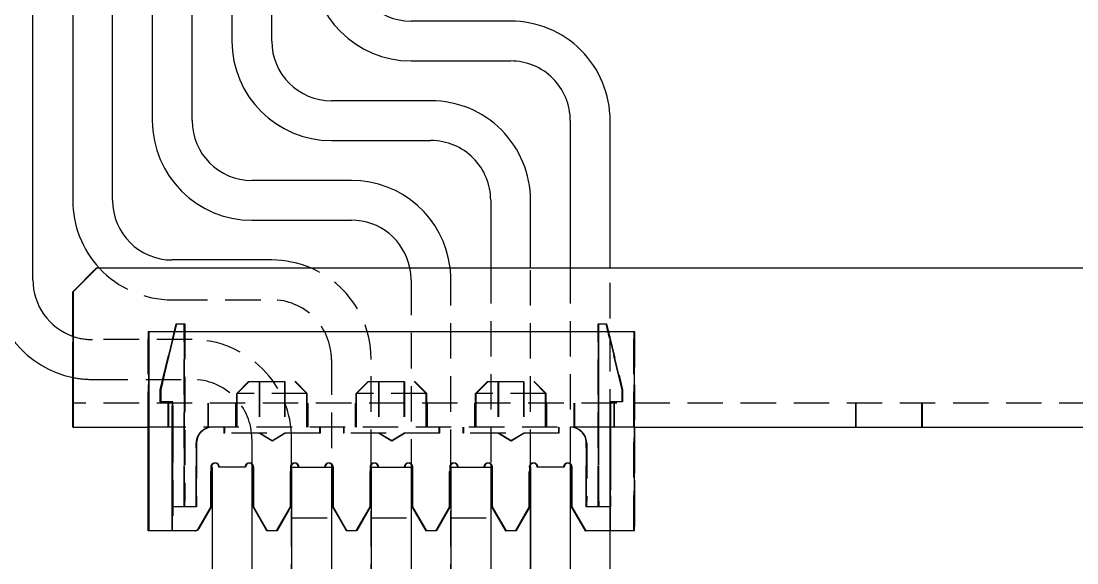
# Model space of a CAD drawing. Header units: millimetres. Extents: x -116965 to 323937, y 291661 to 566926.
# Drawn here: x -23821.8 to -23727.1, y 302900.3 to 302948.9 of the extents above; entities that cross this region are included whole.
import ezdxf

# ---------------------------------------------------------------- set-up
doc = ezdxf.new("R2010")
doc.units = ezdxf.units.MM
doc.linetypes.add('HIDDEN2', pattern=[4.7625, 3.175, -1.5875])
doc.layers.add('ALPHA', color=255, linetype='Continuous')
doc.layers.add('Pointille_Court', color=40, linetype='HIDDEN2', lineweight=25)

msp = doc.modelspace()

# ---------------------------------------------------------------- linework, layer by layer
at = {"layer": 'ALPHA'}
for p, q in [((-23820.739204, 302925.639808), (-23820.739206, 303045.282665)), ((-23817.167777, 303045.282665), (-23817.167775, 302932.782665)), ((-23813.596347, 302932.782665), (-23813.596348, 303045.282665)), ((-23810.02492, 303045.282665), (-23810.024918, 302939.925522)), ((-23806.45349, 302939.925522), (-23806.453491, 303045.282665)), ((-23802.882063, 303045.282665), (-23802.882061, 302947.06838)), ((-23799.310633, 302947.06838), (-23799.310634, 303045.282665)), ((-23777.882061, 302948.854094), (-23786.810633, 302948.854094)), ((-23786.810633, 302945.282665), (-23777.882061, 302945.282666)), ((-23785.024918, 302941.711237), (-23793.95349, 302941.711237)), ((-23772.524918, 302939.925523), (-23772.524918, 302926.711241)), ((-23768.95349, 302926.711241), (-23768.95349, 302939.925523)), ((-23793.95349, 302938.139808), (-23785.024918, 302938.139808)), ((-23792.167775, 302934.56838), (-23801.096347, 302934.56838)), ((-23779.667775, 302932.782666), (-23779.667775, 302926.711241)), ((-23776.096347, 302926.711241), (-23776.096347, 302932.782666)), ((-23801.096347, 302930.996951), (-23792.167775, 302930.996951)), ((-23799.310632, 302927.425522), (-23808.239204, 302927.425522)), ((-23815.026956, 302926.711241), (-23817.169813, 302924.568384)), ((-23817.169405, 302924.568384), (-23815.026548, 302926.711241)), ((-23815.023283, 302926.711241), (-23817.16614, 302924.568384)), ((-23817.165732, 302924.568384), (-23815.022875, 302926.711241)), ((-23814.991242, 302926.711241), (-23817.134099, 302924.568384)), ((-23817.133691, 302924.568384), (-23814.990834, 302926.711241)), ((-23814.987569, 302926.711241), (-23817.130426, 302924.568384)), ((-23817.130018, 302924.568384), (-23814.987161, 302926.711241)), ((-23815.026548, 302926.711241), (-23815.026956, 302926.711241)), ((-23815.026548, 302926.711241), (-23815.023283, 302926.711241)), ((-23815.022875, 302926.711241), (-23815.023283, 302926.711241)), ((-23815.022875, 302926.711241), (-23814.991242, 302926.711241)), ((-23814.990834, 302926.711241), (-23814.991242, 302926.711241)), ((-23814.990834, 302926.711241), (-23814.987569, 302926.711241)), ((-23814.987161, 302926.711241), (-23814.987569, 302926.711241)), ((-23814.987161, 302926.711241), (-23494.272881, 302926.711241)), ((-23817.169813, 302924.568384), (-23817.169405, 302924.568384)), ((-23817.169813, 302920.589766), (-23817.169813, 302924.568384)), ((-23817.169405, 302924.568384), (-23817.169405, 302920.589622)), ((-23817.16614, 302924.568384), (-23817.165732, 302924.568384)), ((-23817.16614, 302920.588468), (-23817.16614, 302924.568384)), ((-23817.165732, 302924.568384), (-23817.165732, 302920.588323)), ((-23817.134099, 302924.568384), (-23817.133691, 302924.568384)), ((-23817.134099, 302916.711241), (-23817.134099, 302924.568384)), ((-23817.133691, 302924.568384), (-23817.133691, 302916.711241)), ((-23817.130426, 302924.568384), (-23817.130018, 302924.568384)), ((-23817.130426, 302916.711241), (-23817.130426, 302924.568384)), ((-23817.130018, 302924.568384), (-23817.130018, 302916.711241)), ((-23810.343863, 302912.425527), (-23810.343692, 302920.996955)), ((-23810.343692, 302920.996955), (-23810.343284, 302920.996955)), ((-23810.343284, 302920.996955), (-23766.771856, 302920.996955)), ((-23810.343284, 302920.996955), (-23810.343284, 302903.139813)), ((-23766.771856, 302903.139813), (-23766.771856, 302920.996955)), ((-23817.169813, 302916.711241), (-23817.169813, 302916.892047)), ((-23817.169405, 302916.891963), (-23817.169405, 302916.711241)), ((-23817.16614, 302916.711241), (-23817.16614, 302916.891297)), ((-23817.165732, 302916.891214), (-23817.165732, 302916.711241)), ((-23817.168997, 302914.568384), (-23817.166549, 302914.568384)), ((-23817.133283, 302914.568384), (-23817.130834, 302914.568384)), ((-23817.166549, 302912.425527), (-23817.168997, 302912.425527)), ((-23817.166549, 302912.425527), (-23817.133283, 302912.425527)), ((-23817.130834, 302912.425527), (-23817.133283, 302912.425527)), ((-23817.130834, 302912.425527), (-23810.343863, 302912.425527)), ((-23810.385119, 302903.139813), (-23810.385119, 302912.425527)), ((-23810.38454, 302912.425527), (-23810.38454, 302903.139813)), ((-23810.379577, 302903.139813), (-23810.379577, 302912.425527)), ((-23810.378998, 302912.425527), (-23810.378998, 302903.139813)), ((-23810.349405, 302903.139813), (-23810.349405, 302912.425527)), ((-23810.348826, 302912.425527), (-23810.348826, 302903.139813)), ((-23810.343863, 302903.139813), (-23810.343863, 302912.425527)), ((-23766.771856, 302912.425527), (-23721.058151, 302912.425527)), ((-23766.76525, 302903.139813), (-23766.76525, 302912.425527)), ((-23804.736141, 302908.854098), (-23804.736141, 302905.28267)), ((-23804.729536, 302908.854098), (-23804.729536, 302905.28267)), ((-23804.667779, 302908.854098), (-23804.667779, 302819.568384)), ((-23804.05757, 302908.854098), (-23804.063691, 302908.854098)), ((-23804.027977, 302908.854098), (-23804.05757, 302908.854098)), ((-23804.021855, 302908.854098), (-23804.027977, 302908.854098)), ((-23801.664712, 302908.854098), (-23804.021855, 302908.854098)), ((-23801.658107, 302908.854098), (-23801.664712, 302908.854098)), ((-23801.096351, 302908.854098), (-23801.096351, 302819.568384)), ((-23801.096346, 302909.137493), (-23801.096346, 302873.139808)), ((-23800.956548, 302908.854098), (-23800.956548, 302905.28267)), ((-23800.950427, 302905.28267), (-23800.950427, 302908.854098)), ((-23797.593284, 302908.854098), (-23797.593284, 302905.28267)), ((-23797.586679, 302908.854098), (-23797.586679, 302905.28267)), ((-23797.524922, 302908.854098), (-23793.953493, 302908.854098)), ((-23797.524922, 302908.854098), (-23797.524922, 302819.568384)), ((-23797.524918, 302908.854098), (-23797.524918, 302909.054848)), ((-23793.953493, 302908.854098), (-23793.953493, 302819.568384)), ((-23793.953489, 302909.137493), (-23793.953489, 302873.139808)), ((-23793.813691, 302908.854098), (-23793.813691, 302905.28267)), ((-23793.80757, 302905.28267), (-23793.80757, 302908.854098)), ((-23790.450427, 302908.854098), (-23790.450427, 302905.28267)), ((-23790.443821, 302908.854098), (-23790.443821, 302905.28267)), ((-23790.382065, 302908.854098), (-23786.810636, 302908.854098)), ((-23790.382065, 302908.854098), (-23790.382065, 302819.568384)), ((-23790.382061, 302908.854098), (-23790.382061, 302909.054848)), ((-23786.810636, 302908.854098), (-23786.810636, 302819.568384)), ((-23786.810632, 302909.137492), (-23786.810632, 302873.139808)), ((-23786.670834, 302908.854098), (-23786.670834, 302905.28267)), ((-23786.664713, 302905.28267), (-23786.664713, 302908.854098)), ((-23783.30757, 302908.854098), (-23783.30757, 302905.28267)), ((-23783.300964, 302908.854098), (-23783.300964, 302905.28267)), ((-23783.239208, 302908.854098), (-23779.667779, 302908.854098)), ((-23783.239208, 302908.854098), (-23783.239208, 302819.568384)), ((-23783.239204, 302908.854098), (-23783.239204, 302909.054848)), ((-23779.667779, 302908.854098), (-23779.667779, 302819.568384)), ((-23779.667775, 302909.137492), (-23779.667774, 302873.139808)), ((-23779.527977, 302908.854098), (-23779.527977, 302905.28267)), ((-23779.521856, 302905.28267), (-23779.521856, 302908.854098)), ((-23776.164713, 302908.854098), (-23776.164713, 302905.28267)), ((-23776.158107, 302908.854098), (-23776.158107, 302905.28267)), ((-23776.096351, 302908.854098), (-23776.096351, 302819.568384)), ((-23776.096346, 302873.139808), (-23776.096346, 302909.054848)), ((-23775.486141, 302908.854098), (-23775.492263, 302908.854098)), ((-23775.456548, 302908.854098), (-23775.486141, 302908.854098)), ((-23775.450427, 302908.854098), (-23775.456548, 302908.854098)), ((-23773.093284, 302908.854098), (-23775.450427, 302908.854098)), ((-23773.086679, 302908.854098), (-23773.093284, 302908.854098)), ((-23772.524922, 302908.854098), (-23772.524922, 302819.568384)), ((-23772.524918, 302909.137492), (-23772.524917, 302873.139809)), ((-23772.38512, 302908.854098), (-23772.38512, 302905.28267)), ((-23772.378999, 302905.28267), (-23772.378999, 302908.854098)), ((-23804.736141, 302905.28267), (-23805.870222, 302903.318384)), ((-23804.729536, 302905.28267), (-23805.863617, 302903.318384)), ((-23800.956548, 302905.28267), (-23800.950427, 302905.28267)), ((-23800.956548, 302905.28267), (-23799.719369, 302903.139813)), ((-23799.713248, 302903.139813), (-23800.950427, 302905.28267)), ((-23797.593284, 302905.28267), (-23798.830463, 302903.139813)), ((-23797.586679, 302905.28267), (-23798.823858, 302903.139813)), ((-23793.813691, 302905.28267), (-23793.80757, 302905.28267)), ((-23793.813691, 302905.28267), (-23792.576512, 302903.139813)), ((-23792.570391, 302903.139813), (-23793.80757, 302905.28267)), ((-23790.450427, 302905.28267), (-23791.687606, 302903.139813)), ((-23790.443821, 302905.28267), (-23791.681001, 302903.139813)), ((-23786.670834, 302905.28267), (-23786.664713, 302905.28267)), ((-23786.670834, 302905.28267), (-23785.433655, 302903.139813)), ((-23785.427534, 302903.139813), (-23786.664713, 302905.28267)), ((-23783.30757, 302905.28267), (-23784.544749, 302903.139813)), ((-23783.300964, 302905.28267), (-23784.538143, 302903.139813)), ((-23779.527977, 302905.28267), (-23779.521856, 302905.28267)), ((-23779.527977, 302905.28267), (-23778.290798, 302903.139813)), ((-23778.284677, 302903.139813), (-23779.521856, 302905.28267)), ((-23776.164713, 302905.28267), (-23777.401892, 302903.139813)), ((-23776.158107, 302905.28267), (-23777.395286, 302903.139813)), ((-23772.38512, 302905.28267), (-23772.378999, 302905.28267)), ((-23772.38512, 302905.28267), (-23771.147941, 302903.139813)), ((-23771.14182, 302903.139813), (-23772.378999, 302905.28267)), ((-23810.38454, 302903.139813), (-23810.385119, 302903.139813)), ((-23810.379577, 302903.139813), (-23810.38454, 302903.139813)), ((-23810.378998, 302903.139813), (-23810.379577, 302903.139813)), ((-23810.349405, 302903.139813), (-23810.378998, 302903.139813)), ((-23810.348826, 302903.139813), (-23810.349405, 302903.139813)), ((-23810.343863, 302903.139813), (-23810.348826, 302903.139813)), ((-23810.343284, 302903.139813), (-23810.343863, 302903.139813)), ((-23806.179517, 302903.139813), (-23810.343284, 302903.139813)), ((-23806.172911, 302903.139813), (-23806.179517, 302903.139813)), ((-23799.719369, 302903.139813), (-23799.713248, 302903.139813)), ((-23798.830463, 302903.139813), (-23799.713248, 302903.139813)), ((-23798.823858, 302903.139813), (-23798.830463, 302903.139813)), ((-23792.576512, 302903.139813), (-23792.570391, 302903.139813)), ((-23791.687606, 302903.139813), (-23792.570391, 302903.139813)), ((-23791.681001, 302903.139813), (-23791.687606, 302903.139813)), ((-23785.433655, 302903.139813), (-23785.427534, 302903.139813)), ((-23784.544749, 302903.139813), (-23785.427534, 302903.139813)), ((-23784.538143, 302903.139813), (-23784.544749, 302903.139813)), ((-23778.290798, 302903.139813), (-23778.284677, 302903.139813)), ((-23777.401892, 302903.139813), (-23778.284677, 302903.139813)), ((-23777.395286, 302903.139813), (-23777.401892, 302903.139813)), ((-23771.147941, 302903.139813), (-23771.14182, 302903.139813)), ((-23766.771856, 302903.139813), (-23771.14182, 302903.139813)), ((-23768.953489, 302873.139809), (-23768.953489, 302903.139813)), ((-23766.76525, 302903.139813), (-23766.771856, 302903.139813))]:
    msp.add_line(p, q, dxfattribs=at)
for centre, radius, start, end in [((-23786.810633, 302954.211237), 8.928571, 180.00000085, 270.00000085), ((-23786.810633, 302954.211237), 5.357143, 180.00000085, 270.00000085), ((-23777.882061, 302939.925523), 8.928571, 0.00000085, 90.00000085), ((-23793.95349, 302947.06838), 8.928571, 180.00000085, 270.00000085), ((-23793.95349, 302947.06838), 5.357143, 180.00000085, 270.00000085), ((-23777.882061, 302939.925523), 5.357143, 0.00000085, 90.00000085), ((-23785.024918, 302932.782666), 8.928571, 0.00000085, 90.00000085), ((-23801.096347, 302939.925522), 8.928571, 180.00000085, 270.00000085), ((-23801.096347, 302939.925522), 5.357143, 180.00000085, 270.00000085), ((-23785.024918, 302932.782666), 5.357143, 0.00000085, 90.00000085), ((-23792.167775, 302925.639808), 8.928571, 6.89213007, 90.00000085), ((-23808.239204, 302932.782665), 8.928571, 180.00000085, 222.84360373), ((-23808.239204, 302932.782665), 5.357143, 180.00000085, 270.00000085), ((-23792.167775, 302925.639808), 5.357143, 11.53700545, 90.00000085), ((-23799.310632, 302918.496951), 8.928571, 66.9261533, 90.00000085), ((-23815.382061, 302925.639808), 8.928571, 180.00000085, 258.68351629), ((-23815.382061, 302925.639808), 5.357143, 180.00000085, 250.91035646), ((-23804.372393, 302908.854098), 0.357143, 91.02089799, 180), ((-23801.300964, 302908.854098), 0.357143, 91.02090246, 180), ((-23797.229536, 302908.854098), 0.357143, 91.02090838, 180), ((-23794.158107, 302908.854098), 0.357143, 91.02091285, 180), ((-23790.086679, 302908.854098), 0.357143, 91.02091877, 180), ((-23787.01525, 302908.854098), 0.357143, 91.02092324, 180), ((-23782.943821, 302908.854098), 0.357143, 91.02092916, 180), ((-23779.872393, 302908.854098), 0.357143, 91.02093363, 180), ((-23775.800964, 302908.854098), 0.357143, 91.02093955, 180), ((-23772.729536, 302908.854098), 0.357143, 91.02094402, 180), ((-23806.172911, 302903.496955), 0.357143, 270, 330)]:
    msp.add_arc(centre, radius, start, end, dxfattribs=at)
for centre, major_axis, ratio, start_param, end_param in [((-23817.168997, 302916.711241), (0, 4.285714), 0.00019044, 1.570796327, 3.141592654), ((-23817.168997, 302916.711241), (0, 2.142857), 0.00019044, 1.570796327, 3.141592654), ((-23817.166549, 302916.711241), (0, 2.142857), 0.00019044, 3.141592654, 4.71238898), ((-23817.166549, 302916.711241), (0, 4.285714), 0.00019044, 3.141592654, 4.71238898), ((-23817.133283, 302916.711241), (0, 4.285714), 0.00019044, 1.570796327, 3.141592654), ((-23817.133283, 302916.711241), (0, 2.142857), 0.00019044, 1.570796327, 3.141592654), ((-23817.130834, 302916.711241), (0, 2.142857), 0.00019044, 3.141592654, 4.71238898), ((-23817.130834, 302916.711241), (0, 4.285714), 0.00019044, 3.141592654, 4.71238898), ((-23804.378998, 302908.854098), (0, 0.357143), 0.999999982, 4.71238898, 7.853981634), ((-23804.420834, 302908.854098), (0, 0.357143), 0.999999982, 4.71238898, 6.215316126), ((-23804.414712, 302908.854098), (0, 0.357143), 0.999999982, 4.71238898, 6.223903298), ((-23804.385119, 302908.854098), (0, 0.357143), 0.999999982, 4.71238898, 6.274615404), ((-23801.30757, 302908.854098), (0, 0.357143), 0.999999982, 4.71238898, 7.853981634), ((-23801.349405, 302908.854098), (0, 0.357143), 0.999999982, 5.495723549, 6.215316048), ((-23801.343284, 302908.854098), (0, 0.357143), 0.999999982, 5.519725845, 6.22390322), ((-23801.313691, 302908.854098), (0, 0.357143), 0.999999982, 4.71238898, 6.274615404), ((-23797.236141, 302908.854098), (0, 0.357143), 0.999999982, 4.71238898, 7.853981634), ((-23797.277977, 302908.854098), (0, 0.357143), 0.999999982, 4.71238898, 6.215315944), ((-23797.271855, 302908.854098), (0, 0.357143), 0.999999982, 4.71238898, 6.223903117), ((-23797.242262, 302908.854098), (0, 0.357143), 0.999999982, 4.71238898, 6.274615404), ((-23794.164713, 302908.854098), (0, 0.357143), 0.999999982, 4.71238898, 7.853981634), ((-23794.206548, 302908.854098), (0, 0.357143), 0.999999982, 5.495723035, 6.215315866), ((-23794.200427, 302908.854098), (0, 0.357143), 0.999999982, 5.519725343, 6.223903039), ((-23794.170834, 302908.854098), (0, 0.357143), 0.999999982, 4.71238898, 6.274615404), ((-23790.093284, 302908.854098), (0, 0.357143), 0.999999982, 4.71238898, 7.853981634), ((-23790.13512, 302908.854098), (0, 0.357143), 0.999999982, 4.71238898, 6.215315763), ((-23790.128998, 302908.854098), (0, 0.357143), 0.999999982, 4.71238898, 6.223902935), ((-23790.099405, 302908.854098), (0, 0.357143), 0.999999982, 4.71238898, 6.274615404), ((-23787.021856, 302908.854098), (0, 0.357143), 0.999999982, 4.71238898, 7.853981634), ((-23787.063691, 302908.854098), (0, 0.357143), 0.999999982, 5.495722521, 6.215315684), ((-23787.05757, 302908.854098), (0, 0.357143), 0.999999982, 5.519724841, 6.223902857), ((-23787.027977, 302908.854098), (0, 0.357143), 0.999999982, 4.71238898, 6.274615404), ((-23782.950427, 302908.854098), (0, 0.357143), 0.999999982, 4.71238898, 7.853981634), ((-23782.992263, 302908.854098), (0, 0.357143), 0.999999982, 4.71238898, 6.215315581), ((-23782.986141, 302908.854098), (0, 0.357143), 0.999999982, 4.71238898, 6.223902753), ((-23782.956548, 302908.854098), (0, 0.357143), 0.999999982, 4.71238898, 6.274615404), ((-23779.878999, 302908.854098), (0, 0.357143), 0.999999982, 4.71238898, 7.853981634), ((-23779.920834, 302908.854098), (0, 0.357143), 0.999999982, 5.495722007, 6.215315503), ((-23779.914713, 302908.854098), (0, 0.357143), 0.999999982, 5.519724339, 6.223902675), ((-23779.88512, 302908.854098), (0, 0.357143), 0.999999982, 4.71238898, 6.274615404), ((-23775.80757, 302908.854098), (0, 0.357143), 0.999999982, 4.71238898, 7.853981634), ((-23775.849406, 302908.854098), (0, 0.357143), 0.999999982, 4.71238898, 6.215315399), ((-23775.843284, 302908.854098), (0, 0.357143), 0.999999982, 4.71238898, 6.223902572), ((-23775.813691, 302908.854098), (0, 0.357143), 0.999999982, 4.71238898, 6.274615404), ((-23772.736142, 302908.854098), (0, 0.357143), 0.999999982, 4.71238898, 7.853981634), ((-23772.777977, 302908.854098), (0, 0.357143), 0.999999982, 5.495721493, 6.215315321), ((-23772.771856, 302908.854098), (0, 0.357143), 0.999999982, 5.519723837, 6.223902494), ((-23772.742263, 302908.854098), (0, 0.357143), 0.999999982, 4.71238898, 6.274615404), ((-23806.179517, 302903.496955), (0, 0.357143), 0.999999982, 3.141592654, 4.188790205)]:
    msp.add_ellipse(centre, major_axis=major_axis, ratio=ratio, start_param=start_param, end_param=end_param, dxfattribs=at)
at = {"layer": 'Pointille_Court'}
for p, q in [((-23817.122393, 302924.568384), (-23814.979536, 302926.711241)), ((-23779.667775, 302926.711241), (-23779.667775, 302909.137492)), ((-23776.096346, 302909.054848), (-23776.096347, 302926.711241)), ((-23772.524918, 302926.711241), (-23772.524918, 302909.137492)), ((-23768.953489, 302903.139813), (-23768.95349, 302926.711241)), ((-23786.810632, 302925.639808), (-23786.810632, 302909.137492)), ((-23783.239204, 302909.054848), (-23783.239204, 302925.639808)), ((-23817.122393, 302924.568384), (-23817.122393, 302916.711241)), ((-23808.239204, 302923.854094), (-23799.310632, 302923.854094)), ((-23807.882467, 302921.711241), (-23809.311087, 302915.78267)), ((-23809.310173, 302915.78267), (-23807.881651, 302921.711241)), ((-23807.846752, 302921.711241), (-23809.275373, 302915.78267)), ((-23809.274459, 302915.78267), (-23807.845936, 302921.711241)), ((-23809.26525, 302915.78267), (-23807.836679, 302921.711241)), ((-23807.882467, 302921.711241), (-23807.881651, 302921.711241)), ((-23807.881651, 302921.711241), (-23807.846752, 302921.711241)), ((-23807.846752, 302921.711241), (-23807.845936, 302921.711241)), ((-23807.845936, 302921.711241), (-23807.131651, 302921.711241)), ((-23807.168313, 302905.795114), (-23807.168181, 302921.711241)), ((-23807.167365, 302921.711241), (-23807.167233, 302905.795114)), ((-23807.132599, 302905.795114), (-23807.132467, 302921.711241)), ((-23807.131651, 302921.711241), (-23807.122393, 302921.711241)), ((-23807.131651, 302921.711241), (-23807.131519, 302905.795114)), ((-23807.122393, 302921.711241), (-23807.122393, 302905.795114)), ((-23770.025285, 302921.711241), (-23770.025455, 302905.78832)), ((-23770.025285, 302921.711241), (-23770.024482, 302921.711241)), ((-23770.024482, 302921.711241), (-23769.98957, 302921.711241)), ((-23770.024376, 302905.799558), (-23770.024482, 302921.711241)), ((-23769.98957, 302921.711241), (-23769.989741, 302905.78832)), ((-23769.98957, 302921.711241), (-23769.988768, 302921.711241)), ((-23769.988768, 302921.711241), (-23769.274482, 302921.711241)), ((-23769.988662, 302905.799558), (-23769.988768, 302921.711241)), ((-23769.979536, 302905.799558), (-23769.979536, 302921.711241)), ((-23767.882491, 302915.78267), (-23769.310999, 302921.711241)), ((-23769.310197, 302921.711241), (-23767.881586, 302915.78267)), ((-23767.846777, 302915.78267), (-23769.275285, 302921.711241)), ((-23769.274482, 302921.711241), (-23769.26525, 302921.711241)), ((-23769.274482, 302921.711241), (-23767.845871, 302915.78267)), ((-23769.26525, 302921.711241), (-23767.836679, 302915.78267)), ((-23817.169813, 302916.892047), (-23817.169813, 302920.589766)), ((-23817.169405, 302920.589622), (-23817.169405, 302916.891963)), ((-23817.16614, 302916.891297), (-23817.16614, 302920.588468)), ((-23817.165732, 302920.588323), (-23817.165732, 302916.891214)), ((-23810.385119, 302920.996955), (-23810.384711, 302920.996955)), ((-23810.385119, 302912.425527), (-23810.385119, 302920.996955)), ((-23810.384711, 302920.996955), (-23810.38454, 302912.425527)), ((-23810.384711, 302920.996955), (-23810.379406, 302920.996955)), ((-23810.379578, 302912.425527), (-23810.379406, 302920.996955)), ((-23810.379406, 302920.996955), (-23810.378998, 302920.996955)), ((-23810.378998, 302920.996955), (-23810.349405, 302920.996955)), ((-23810.378998, 302920.996955), (-23810.378998, 302912.425527)), ((-23810.349405, 302920.996955), (-23810.348997, 302920.996955)), ((-23810.349405, 302912.425527), (-23810.349405, 302920.996955)), ((-23810.348997, 302920.996955), (-23810.348825, 302912.425527)), ((-23810.348997, 302920.996955), (-23810.343692, 302920.996955)), ((-23810.336679, 302920.996955), (-23810.336679, 302903.139813)), ((-23766.813692, 302920.996955), (-23766.813692, 302903.139813)), ((-23766.813112, 302912.425527), (-23766.813283, 302920.996955)), ((-23766.807978, 302920.996955), (-23766.80815, 302912.425527)), ((-23766.80757, 302903.139813), (-23766.80757, 302920.996955)), ((-23766.777977, 302920.996955), (-23766.777977, 302903.139813)), ((-23766.777398, 302912.425527), (-23766.777569, 302920.996955)), ((-23766.772264, 302920.996955), (-23766.772436, 302912.425527)), ((-23766.771856, 302920.996955), (-23766.76525, 302920.996955)), ((-23766.76525, 302912.425527), (-23766.76525, 302920.996955)), ((-23806.453489, 302920.282665), (-23815.382061, 302920.282665)), ((-23793.953489, 302918.496951), (-23793.953489, 302909.137493)), ((-23790.382061, 302909.054848), (-23790.382061, 302918.496951)), ((-23817.122393, 302912.425527), (-23817.122393, 302916.711241)), ((-23815.382061, 302916.711236), (-23806.453489, 302916.711237)), ((-23801.382059, 302916.53267), (-23802.453487, 302915.461241)), ((-23801.346345, 302916.53267), (-23802.417773, 302915.461241)), ((-23801.336679, 302916.53267), (-23802.408107, 302915.461241)), ((-23801.382059, 302916.53267), (-23801.382059, 302916.53267)), ((-23801.382059, 302916.53267), (-23801.346345, 302916.53267)), ((-23801.346345, 302916.53267), (-23801.346345, 302916.53267)), ((-23801.346345, 302916.53267), (-23797.203487, 302916.53267)), ((-23800.453487, 302916.53267), (-23800.453487, 302912.425527)), ((-23800.417773, 302916.53267), (-23800.417773, 302912.425527)), ((-23800.408107, 302916.53267), (-23800.408107, 302912.425527)), ((-23798.167773, 302916.53267), (-23798.167773, 302912.425527)), ((-23798.132059, 302916.53267), (-23798.132059, 302912.425527)), ((-23798.122393, 302916.53267), (-23798.122393, 302912.425527)), ((-23797.239202, 302916.53267), (-23796.167773, 302915.461241)), ((-23797.203487, 302916.53267), (-23797.193821, 302916.53267)), ((-23797.203487, 302916.53267), (-23796.132059, 302915.461241)), ((-23797.193821, 302916.53267), (-23796.122393, 302915.461241)), ((-23790.667773, 302916.53267), (-23791.739202, 302915.461241)), ((-23790.632059, 302916.53267), (-23791.703488, 302915.461241)), ((-23790.622393, 302916.53267), (-23791.693821, 302915.461241)), ((-23790.667773, 302916.53267), (-23790.667773, 302916.53267)), ((-23790.667773, 302916.53267), (-23790.632059, 302916.53267)), ((-23790.632059, 302916.53267), (-23790.632059, 302916.53267)), ((-23790.632059, 302916.53267), (-23786.489202, 302916.53267)), ((-23789.739202, 302916.53267), (-23789.739202, 302912.425527)), ((-23789.703488, 302916.53267), (-23789.703488, 302912.425527)), ((-23789.693821, 302916.53267), (-23789.693821, 302912.425527)), ((-23787.453488, 302916.53267), (-23787.453488, 302912.425527)), ((-23787.417773, 302916.53267), (-23787.417773, 302912.425527)), ((-23787.408107, 302916.53267), (-23787.408107, 302912.425527)), ((-23786.524916, 302916.53267), (-23785.453488, 302915.461241)), ((-23786.489202, 302916.53267), (-23786.479536, 302916.53267)), ((-23786.489202, 302916.53267), (-23785.417773, 302915.461241)), ((-23786.479536, 302916.53267), (-23785.408107, 302915.461241)), ((-23779.953488, 302916.53267), (-23781.024916, 302915.461241)), ((-23779.917774, 302916.53267), (-23780.989202, 302915.461241)), ((-23779.908107, 302916.53267), (-23780.979536, 302915.461241)), ((-23779.953488, 302916.53267), (-23779.953488, 302916.53267)), ((-23779.953488, 302916.53267), (-23779.917773, 302916.53267)), ((-23779.917774, 302916.53267), (-23779.917773, 302916.53267)), ((-23779.917773, 302916.53267), (-23775.774916, 302916.53267)), ((-23779.024916, 302916.53267), (-23779.024916, 302912.425527)), ((-23778.989202, 302916.53267), (-23778.989202, 302912.425527)), ((-23778.979536, 302916.53267), (-23778.979536, 302912.425527)), ((-23776.739202, 302916.53267), (-23776.739202, 302912.425527)), ((-23776.703488, 302916.53267), (-23776.703488, 302912.425527)), ((-23776.693821, 302916.53267), (-23776.693821, 302912.425527)), ((-23775.810631, 302916.53267), (-23774.739202, 302915.461241)), ((-23775.774916, 302916.53267), (-23775.76525, 302916.53267)), ((-23775.774916, 302916.53267), (-23774.703488, 302915.461241)), ((-23775.76525, 302916.53267), (-23774.693821, 302915.461241)), ((-23809.311087, 302915.78267), (-23809.311096, 302914.711241)), ((-23809.310173, 302915.78267), (-23809.311087, 302915.78267)), ((-23809.310164, 302914.711241), (-23809.310173, 302915.78267)), ((-23809.275373, 302915.78267), (-23809.275382, 302914.711241)), ((-23809.274459, 302915.78267), (-23809.275373, 302915.78267)), ((-23809.27445, 302914.711241), (-23809.274459, 302915.78267)), ((-23809.26525, 302914.711241), (-23809.26525, 302915.78267)), ((-23802.453487, 302912.425527), (-23802.453487, 302915.461241)), ((-23802.417773, 302915.461241), (-23802.453487, 302915.461241)), ((-23802.453487, 302915.461241), (-23802.453487, 302915.461241)), ((-23802.417773, 302912.425527), (-23802.417773, 302915.461241)), ((-23796.132059, 302915.461241), (-23802.417773, 302915.461241)), ((-23802.417773, 302915.461241), (-23802.417773, 302915.461241)), ((-23802.408107, 302912.425527), (-23802.408107, 302915.461241)), ((-23796.167773, 302912.425527), (-23796.167773, 302915.461241)), ((-23796.122393, 302915.461241), (-23796.132059, 302915.461241)), ((-23796.132059, 302912.425527), (-23796.132059, 302915.461241)), ((-23796.122393, 302912.425527), (-23796.122393, 302915.461241)), ((-23791.739202, 302912.425527), (-23791.739202, 302915.461241)), ((-23791.703488, 302915.461241), (-23791.739202, 302915.461241)), ((-23791.739202, 302915.461241), (-23791.739202, 302915.461241)), ((-23791.703488, 302912.425527), (-23791.703488, 302915.461241)), ((-23785.417773, 302915.461241), (-23791.703488, 302915.461241)), ((-23791.703488, 302915.461241), (-23791.703488, 302915.461241)), ((-23791.693821, 302912.425527), (-23791.693821, 302915.461241)), ((-23785.453488, 302912.425527), (-23785.453488, 302915.461241)), ((-23785.408107, 302915.461241), (-23785.417773, 302915.461241)), ((-23785.417773, 302912.425527), (-23785.417773, 302915.461241)), ((-23785.408107, 302912.425527), (-23785.408107, 302915.461241)), ((-23781.024916, 302912.425527), (-23781.024916, 302915.461241)), ((-23780.989202, 302915.461241), (-23781.024916, 302915.461241)), ((-23781.024916, 302915.461241), (-23781.024916, 302915.461241)), ((-23780.989202, 302912.425527), (-23780.989202, 302915.461241)), ((-23774.703488, 302915.461241), (-23780.989202, 302915.461241)), ((-23780.989202, 302915.461241), (-23780.989202, 302915.461241)), ((-23780.979536, 302912.425527), (-23780.979536, 302915.461241)), ((-23774.739202, 302912.425527), (-23774.739202, 302915.461241)), ((-23774.693821, 302915.461241), (-23774.703488, 302915.461241)), ((-23774.703488, 302912.425527), (-23774.703488, 302915.461241)), ((-23774.693821, 302912.425527), (-23774.693821, 302915.461241)), ((-23767.882503, 302914.711241), (-23767.882491, 302915.78267)), ((-23767.881586, 302915.78267), (-23767.882491, 302915.78267)), ((-23767.881586, 302915.78267), (-23767.881578, 302914.711241)), ((-23767.846788, 302914.711241), (-23767.846777, 302915.78267)), ((-23767.845871, 302915.78267), (-23767.846777, 302915.78267)), ((-23767.845871, 302915.78267), (-23767.845864, 302914.711241)), ((-23767.836679, 302915.78267), (-23767.836679, 302914.711241)), ((-23817.133283, 302914.568384), (-23817.166549, 302914.568384)), ((-23492.13084, 302914.568384), (-23817.130834, 302914.568384)), ((-23809.310164, 302914.711241), (-23809.311096, 302914.711241)), ((-23809.275382, 302914.711241), (-23809.310164, 302914.711241)), ((-23809.27445, 302914.711241), (-23809.275382, 302914.711241)), ((-23808.203021, 302914.711241), (-23809.27445, 302914.711241)), ((-23808.596957, 302912.425527), (-23808.596957, 302914.568384)), ((-23808.595732, 302912.425527), (-23808.595732, 302914.568384)), ((-23808.561242, 302912.425527), (-23808.561242, 302914.568384)), ((-23808.560018, 302912.425527), (-23808.560018, 302914.568384)), ((-23808.550964, 302912.425527), (-23808.550964, 302914.568384)), ((-23808.241683, 302912.425527), (-23808.241721, 302914.344394)), ((-23808.239668, 302914.711241), (-23808.239741, 302905.795114)), ((-23808.238662, 302905.795114), (-23808.238736, 302914.711241)), ((-23808.236682, 302914.344394), (-23808.236721, 302912.425527)), ((-23808.205968, 302912.425527), (-23808.206007, 302914.344394)), ((-23808.203953, 302914.711241), (-23808.204027, 302905.795114)), ((-23808.193821, 302914.711241), (-23808.203021, 302914.711241)), ((-23808.202947, 302905.795114), (-23808.203021, 302914.711241)), ((-23808.200968, 302914.344394), (-23808.201006, 302912.425527)), ((-23808.193821, 302914.344394), (-23808.193821, 302914.711241)), ((-23808.193821, 302914.344394), (-23808.193821, 302912.425527)), ((-23805.025528, 302912.425527), (-23805.025528, 302914.568384)), ((-23805.024304, 302912.425527), (-23805.024304, 302914.568384)), ((-23804.989814, 302912.425527), (-23804.989814, 302914.568384)), ((-23804.988589, 302912.425527), (-23804.988589, 302914.568384)), ((-23804.979536, 302912.425527), (-23804.979536, 302914.568384)), ((-23802.524916, 302912.425527), (-23802.524916, 302914.568384)), ((-23802.489202, 302912.425527), (-23802.489202, 302914.568384)), ((-23802.479536, 302912.425527), (-23802.479536, 302914.568384)), ((-23796.096345, 302912.425527), (-23796.096345, 302914.568384)), ((-23796.06063, 302912.425527), (-23796.06063, 302914.568384)), ((-23796.050964, 302912.425527), (-23796.050964, 302914.568384)), ((-23791.81063, 302912.425527), (-23791.81063, 302914.568384)), ((-23791.774916, 302912.425527), (-23791.774916, 302914.568384)), ((-23791.76525, 302912.425527), (-23791.76525, 302914.568384)), ((-23785.382059, 302912.425527), (-23785.382059, 302914.568384)), ((-23785.346345, 302912.425527), (-23785.346345, 302914.568384)), ((-23785.336679, 302912.425527), (-23785.336679, 302914.568384)), ((-23781.096345, 302912.425527), (-23781.096345, 302914.568384)), ((-23781.060631, 302912.425527), (-23781.060631, 302914.568384)), ((-23781.050964, 302912.425527), (-23781.050964, 302914.568384)), ((-23774.667774, 302912.425527), (-23774.667774, 302914.568384)), ((-23774.632059, 302912.425527), (-23774.632059, 302914.568384)), ((-23774.622393, 302912.425527), (-23774.622393, 302914.568384)), ((-23772.168386, 302912.425527), (-23772.168386, 302914.568384)), ((-23772.167162, 302912.425527), (-23772.167162, 302914.568384)), ((-23772.132671, 302912.425527), (-23772.132671, 302914.568384)), ((-23772.131447, 302912.425527), (-23772.131447, 302914.568384)), ((-23772.122393, 302912.425527), (-23772.122393, 302914.568384)), ((-23768.956007, 302914.344394), (-23768.955969, 302912.425527)), ((-23768.954027, 302905.78832), (-23768.953931, 302914.711241)), ((-23768.953931, 302914.711241), (-23768.953007, 302914.711241)), ((-23768.918217, 302914.711241), (-23768.953007, 302914.711241)), ((-23768.953007, 302914.711241), (-23768.952947, 302905.799558)), ((-23768.951007, 302912.425527), (-23768.950969, 302914.344394)), ((-23768.920293, 302914.344394), (-23768.920255, 302912.425527)), ((-23768.918312, 302905.78832), (-23768.918217, 302914.711241)), ((-23768.918217, 302914.711241), (-23768.917293, 302914.711241)), ((-23767.845864, 302914.711241), (-23768.917293, 302914.711241)), ((-23768.917293, 302914.711241), (-23768.917233, 302905.799558)), ((-23768.915293, 302912.425527), (-23768.915254, 302914.344394)), ((-23768.908107, 302914.711241), (-23768.908107, 302914.344394)), ((-23768.908107, 302912.425527), (-23768.908107, 302914.344394)), ((-23768.596957, 302912.425527), (-23768.596957, 302914.568384)), ((-23768.595733, 302912.425527), (-23768.595733, 302914.568384)), ((-23768.561243, 302912.425527), (-23768.561243, 302914.568384)), ((-23768.560019, 302912.425527), (-23768.560019, 302914.568384)), ((-23768.550964, 302912.425527), (-23768.550964, 302914.568384)), ((-23767.836679, 302914.711241), (-23767.845864, 302914.711241)), ((-23746.918339, 302912.425527), (-23746.918339, 302914.568384)), ((-23746.91721, 302912.425527), (-23746.91721, 302914.568384)), ((-23746.882624, 302912.425527), (-23746.882624, 302914.568384)), ((-23746.881495, 302912.425527), (-23746.881495, 302914.568384)), ((-23746.872393, 302912.425527), (-23746.872393, 302914.568384)), ((-23740.989767, 302912.425527), (-23740.989767, 302914.568384)), ((-23740.988638, 302912.425527), (-23740.988638, 302914.568384)), ((-23740.954053, 302912.425527), (-23740.954053, 302914.568384)), ((-23740.952924, 302912.425527), (-23740.952924, 302914.568384)), ((-23740.943821, 302912.425527), (-23740.943821, 302914.568384)), ((-23808.558149, 302912.425527), (-23810.343863, 302912.425527)), ((-23808.558149, 302912.425527), (-23808.532903, 302912.425527)), ((-23808.201006, 302912.425527), (-23808.532903, 302912.425527)), ((-23808.236788, 302903.139813), (-23808.236788, 302912.425527)), ((-23808.201074, 302903.139813), (-23808.201074, 302912.425527)), ((-23768.91566, 302912.425527), (-23808.201006, 302912.425527)), ((-23808.193821, 302912.425527), (-23808.193821, 302903.139813)), ((-23803.596345, 302912.425527), (-23803.596345, 302911.889813)), ((-23803.56063, 302912.425527), (-23803.56063, 302911.889813)), ((-23803.550964, 302912.425527), (-23803.550964, 302911.889813)), ((-23795.024916, 302912.425527), (-23795.024916, 302911.889813)), ((-23794.989202, 302912.425527), (-23794.989202, 302911.889813)), ((-23794.979536, 302912.425527), (-23794.979536, 302911.889813)), ((-23792.882059, 302912.425527), (-23792.882059, 302911.889813)), ((-23792.846345, 302912.425527), (-23792.846345, 302911.889813)), ((-23792.836679, 302912.425527), (-23792.836679, 302911.889813)), ((-23784.31063, 302912.425527), (-23784.31063, 302911.889813)), ((-23784.274916, 302912.425527), (-23784.274916, 302911.889813)), ((-23784.26525, 302912.425527), (-23784.26525, 302911.889813)), ((-23782.167774, 302912.425527), (-23782.167774, 302911.889813)), ((-23782.132059, 302912.425527), (-23782.132059, 302911.889813)), ((-23782.122393, 302912.425527), (-23782.122393, 302911.889813)), ((-23773.596345, 302912.425527), (-23773.596345, 302911.889813)), ((-23773.560631, 302912.425527), (-23773.560631, 302911.889813)), ((-23773.550964, 302912.425527), (-23773.550964, 302911.889813)), ((-23768.955901, 302903.139813), (-23768.955901, 302912.425527)), ((-23768.920187, 302903.139813), (-23768.920187, 302912.425527)), ((-23768.91566, 302912.425527), (-23768.915361, 302912.425527)), ((-23768.915361, 302912.425527), (-23768.915293, 302912.425527)), ((-23768.583396, 302912.425527), (-23768.915293, 302912.425527)), ((-23768.908107, 302903.139813), (-23768.908107, 302912.425527)), ((-23768.583396, 302912.425527), (-23768.55815, 302912.425527)), ((-23766.772435, 302912.425527), (-23768.55815, 302912.425527)), ((-23766.813112, 302903.139813), (-23766.813112, 302912.425527)), ((-23766.80815, 302912.425527), (-23766.80815, 302903.139813)), ((-23766.777398, 302903.139813), (-23766.777398, 302912.425527)), ((-23766.772436, 302912.425527), (-23766.771856, 302912.425527)), ((-23766.772435, 302912.425527), (-23766.772435, 302903.139813)), ((-23803.596344, 302911.889813), (-23803.596345, 302911.889813)), ((-23803.56063, 302911.889813), (-23803.596344, 302911.889813)), ((-23794.989202, 302911.889813), (-23803.56063, 302911.889813)), ((-23803.56063, 302911.889813), (-23803.56063, 302911.889813)), ((-23801.096346, 302911.354094), (-23801.096346, 302909.137493)), ((-23799.31063, 302911.203115), (-23800.453487, 302911.889813)), ((-23799.274916, 302911.203115), (-23800.417773, 302911.889813)), ((-23799.26525, 302911.203115), (-23800.408107, 302911.889813)), ((-23799.31063, 302911.203115), (-23798.167773, 302911.889813)), ((-23799.274916, 302911.203115), (-23798.132059, 302911.889813)), ((-23799.26525, 302911.203115), (-23798.122393, 302911.889813)), ((-23797.524918, 302909.054848), (-23797.524918, 302911.354094)), ((-23794.979536, 302911.889813), (-23794.989202, 302911.889813)), ((-23792.846345, 302911.889813), (-23792.882059, 302911.889813)), ((-23792.882059, 302911.889813), (-23792.882059, 302911.889813)), ((-23784.274916, 302911.889813), (-23792.846345, 302911.889813)), ((-23792.846345, 302911.889813), (-23792.846345, 302911.889813)), ((-23788.596345, 302911.203115), (-23789.739202, 302911.889813)), ((-23788.56063, 302911.203115), (-23789.703488, 302911.889813)), ((-23788.550964, 302911.203115), (-23789.693821, 302911.889813)), ((-23788.596345, 302911.203115), (-23787.453488, 302911.889813)), ((-23788.56063, 302911.203115), (-23787.417773, 302911.889813)), ((-23788.550964, 302911.203115), (-23787.408107, 302911.889813)), ((-23784.26525, 302911.889813), (-23784.274916, 302911.889813)), ((-23782.167773, 302911.889813), (-23782.167774, 302911.889813)), ((-23782.132059, 302911.889813), (-23782.167773, 302911.889813)), ((-23773.560631, 302911.889813), (-23782.132059, 302911.889813)), ((-23782.132059, 302911.889813), (-23782.132059, 302911.889813)), ((-23777.882059, 302911.203115), (-23779.024916, 302911.889813)), ((-23777.846345, 302911.203115), (-23778.989202, 302911.889813)), ((-23777.836679, 302911.203115), (-23778.979536, 302911.889813)), ((-23777.882059, 302911.203115), (-23776.739202, 302911.889813)), ((-23777.846345, 302911.203115), (-23776.703488, 302911.889813)), ((-23777.836679, 302911.203115), (-23776.693821, 302911.889813)), ((-23773.550964, 302911.889813), (-23773.560631, 302911.889813)), ((-23808.239964, 302905.799688), (-23808.239999, 302911.046812)), ((-23808.238404, 302911.046812), (-23808.238439, 302905.799688)), ((-23808.20425, 302905.799688), (-23808.204285, 302911.046812)), ((-23808.20269, 302911.046812), (-23808.202725, 302905.799688)), ((-23806.097141, 302910.996955), (-23806.097107, 302905.799688)), ((-23806.095582, 302905.799688), (-23806.095547, 302910.996955)), ((-23806.061427, 302910.996955), (-23806.061393, 302905.799688)), ((-23806.059868, 302905.799688), (-23806.059833, 302910.996955)), ((-23806.050964, 302905.799688), (-23806.050964, 302910.996955)), ((-23771.097108, 302905.799688), (-23771.097142, 302910.996955)), ((-23771.095548, 302910.996955), (-23771.095583, 302905.799688)), ((-23771.061393, 302905.799688), (-23771.061428, 302910.996955)), ((-23771.059834, 302910.996955), (-23771.059868, 302905.799688)), ((-23771.050964, 302910.996955), (-23771.050964, 302905.799688)), ((-23768.954285, 302911.046812), (-23768.95425, 302905.799688)), ((-23768.952725, 302905.799688), (-23768.952691, 302911.046812)), ((-23768.918571, 302911.046812), (-23768.918536, 302905.799688)), ((-23768.917011, 302905.799688), (-23768.916976, 302911.046812)), ((-23804.777977, 302905.28267), (-23804.777977, 302908.854098)), ((-23804.771855, 302908.854098), (-23804.771855, 302905.28267)), ((-23804.742262, 302905.28267), (-23804.742262, 302908.854098)), ((-23804.414712, 302909.211241), (-23804.420834, 302909.211241)), ((-23804.378998, 302909.211241), (-23804.385119, 302909.211241)), ((-23801.343284, 302909.211241), (-23801.349405, 302909.211241)), ((-23801.30757, 302909.211241), (-23801.313691, 302909.211241)), ((-23800.992262, 302908.854098), (-23800.992262, 302905.28267)), ((-23800.986141, 302905.28267), (-23800.986141, 302908.854098)), ((-23800.943821, 302905.28267), (-23800.943821, 302908.854098)), ((-23797.63512, 302905.28267), (-23797.63512, 302908.854098)), ((-23797.628998, 302908.854098), (-23797.628998, 302905.28267)), ((-23797.599405, 302905.28267), (-23797.599405, 302908.854098)), ((-23797.524917, 302873.139808), (-23797.524918, 302908.854098)), ((-23797.271855, 302909.211241), (-23797.277977, 302909.211241)), ((-23797.236141, 302909.211241), (-23797.242262, 302909.211241)), ((-23794.200427, 302909.211241), (-23794.206548, 302909.211241)), ((-23794.164713, 302909.211241), (-23794.170834, 302909.211241)), ((-23793.849405, 302908.854098), (-23793.849405, 302905.28267)), ((-23793.843284, 302905.28267), (-23793.843284, 302908.854098)), ((-23793.800964, 302905.28267), (-23793.800964, 302908.854098)), ((-23790.492263, 302905.28267), (-23790.492263, 302908.854098)), ((-23790.486141, 302908.854098), (-23790.486141, 302905.28267)), ((-23790.456548, 302905.28267), (-23790.456548, 302908.854098)), ((-23790.38206, 302873.139808), (-23790.382061, 302908.854098)), ((-23790.128998, 302909.211241), (-23790.13512, 302909.211241)), ((-23790.093284, 302909.211241), (-23790.099405, 302909.211241)), ((-23787.05757, 302909.211241), (-23787.063691, 302909.211241)), ((-23787.021856, 302909.211241), (-23787.027977, 302909.211241)), ((-23786.706548, 302908.854098), (-23786.706548, 302905.28267)), ((-23786.700427, 302905.28267), (-23786.700427, 302908.854098)), ((-23786.658107, 302905.28267), (-23786.658107, 302908.854098)), ((-23783.349405, 302905.28267), (-23783.349405, 302908.854098)), ((-23783.343284, 302908.854098), (-23783.343284, 302905.28267)), ((-23783.313691, 302905.28267), (-23783.313691, 302908.854098)), ((-23783.239203, 302873.139808), (-23783.239204, 302908.854098)), ((-23782.986141, 302909.211241), (-23782.992263, 302909.211241)), ((-23782.950427, 302909.211241), (-23782.956548, 302909.211241)), ((-23779.914713, 302909.211241), (-23779.920834, 302909.211241)), ((-23779.878999, 302909.211241), (-23779.88512, 302909.211241)), ((-23779.563691, 302908.854098), (-23779.563691, 302905.28267)), ((-23779.55757, 302905.28267), (-23779.55757, 302908.854098)), ((-23779.51525, 302905.28267), (-23779.51525, 302908.854098)), ((-23776.206548, 302905.28267), (-23776.206548, 302908.854098)), ((-23776.200427, 302908.854098), (-23776.200427, 302905.28267)), ((-23776.170834, 302905.28267), (-23776.170834, 302908.854098)), ((-23775.843284, 302909.211241), (-23775.849406, 302909.211241)), ((-23775.80757, 302909.211241), (-23775.813691, 302909.211241)), ((-23772.771856, 302909.211241), (-23772.777977, 302909.211241)), ((-23772.736142, 302909.211241), (-23772.742263, 302909.211241)), ((-23772.420834, 302908.854098), (-23772.420834, 302905.28267)), ((-23772.414713, 302905.28267), (-23772.414713, 302908.854098)), ((-23772.372393, 302905.28267), (-23772.372393, 302908.854098)), ((-23807.122393, 302905.28267), (-23807.122393, 302905.795114)), ((-23806.050964, 302905.799688), (-23806.050964, 302905.28267)), ((-23771.050964, 302905.28267), (-23771.050964, 302905.799688)), ((-23769.979536, 302905.799558), (-23769.979536, 302905.28267)), ((-23808.239843, 302905.28267), (-23808.239862, 302905.28267)), ((-23808.23856, 302905.28267), (-23808.239843, 302905.28267)), ((-23808.238541, 302905.28267), (-23808.23856, 302905.28267)), ((-23808.204148, 302905.28267), (-23808.238541, 302905.28267)), ((-23808.204129, 302905.28267), (-23808.204148, 302905.28267)), ((-23808.202845, 302905.28267), (-23808.204129, 302905.28267)), ((-23808.202827, 302905.28267), (-23808.202845, 302905.28267)), ((-23806.05997, 302905.28267), (-23808.202827, 302905.28267)), ((-23806.050964, 302905.28267), (-23806.05997, 302905.28267)), ((-23805.912057, 302903.318384), (-23804.777977, 302905.28267)), ((-23804.771855, 302905.28267), (-23805.905936, 302903.318384)), ((-23805.876343, 302903.318384), (-23804.742262, 302905.28267)), ((-23804.777977, 302905.28267), (-23804.771855, 302905.28267)), ((-23804.742262, 302905.28267), (-23804.736141, 302905.28267)), ((-23800.992262, 302905.28267), (-23800.986141, 302905.28267)), ((-23800.992262, 302905.28267), (-23799.755083, 302903.139813)), ((-23799.748962, 302903.139813), (-23800.986141, 302905.28267)), ((-23799.706642, 302903.139813), (-23800.943821, 302905.28267)), ((-23798.872299, 302903.139813), (-23797.63512, 302905.28267)), ((-23797.628998, 302905.28267), (-23798.866177, 302903.139813)), ((-23798.836584, 302903.139813), (-23797.599405, 302905.28267)), ((-23797.63512, 302905.28267), (-23797.628998, 302905.28267)), ((-23797.599405, 302905.28267), (-23797.593284, 302905.28267)), ((-23793.849405, 302905.28267), (-23793.843284, 302905.28267)), ((-23793.849405, 302905.28267), (-23792.612226, 302903.139813)), ((-23792.606105, 302903.139813), (-23793.843284, 302905.28267)), ((-23792.563785, 302903.139813), (-23793.800964, 302905.28267)), ((-23791.729442, 302903.139813), (-23790.492263, 302905.28267)), ((-23790.486141, 302905.28267), (-23791.72332, 302903.139813)), ((-23791.693727, 302903.139813), (-23790.456548, 302905.28267)), ((-23790.492263, 302905.28267), (-23790.486141, 302905.28267)), ((-23790.456548, 302905.28267), (-23790.450427, 302905.28267)), ((-23786.706548, 302905.28267), (-23786.700427, 302905.28267)), ((-23786.706548, 302905.28267), (-23785.469369, 302903.139813)), ((-23785.463248, 302903.139813), (-23786.700427, 302905.28267)), ((-23785.420928, 302903.139813), (-23786.658107, 302905.28267)), ((-23784.586585, 302903.139813), (-23783.349405, 302905.28267)), ((-23783.343284, 302905.28267), (-23784.580463, 302903.139813)), ((-23784.55087, 302903.139813), (-23783.313691, 302905.28267)), ((-23783.349405, 302905.28267), (-23783.343284, 302905.28267)), ((-23783.313691, 302905.28267), (-23783.30757, 302905.28267)), ((-23779.563691, 302905.28267), (-23779.55757, 302905.28267)), ((-23779.563691, 302905.28267), (-23778.326512, 302903.139813)), ((-23778.320391, 302903.139813), (-23779.55757, 302905.28267)), ((-23778.278071, 302903.139813), (-23779.51525, 302905.28267)), ((-23777.443728, 302903.139813), (-23776.206548, 302905.28267)), ((-23776.200427, 302905.28267), (-23777.437606, 302903.139813)), ((-23777.408013, 302903.139813), (-23776.170834, 302905.28267)), ((-23776.206548, 302905.28267), (-23776.200427, 302905.28267)), ((-23776.170834, 302905.28267), (-23776.164713, 302905.28267)), ((-23772.420834, 302905.28267), (-23772.414713, 302905.28267)), ((-23772.420834, 302905.28267), (-23771.183655, 302903.139813)), ((-23771.177534, 302903.139813), (-23772.414713, 302905.28267)), ((-23771.135214, 302903.139813), (-23772.372393, 302905.28267)), ((-23771.095685, 302905.28267), (-23771.097006, 302905.28267)), ((-23771.061291, 302905.28267), (-23771.095685, 302905.28267)), ((-23771.05997, 302905.28267), (-23771.061291, 302905.28267)), ((-23768.917113, 302905.28267), (-23771.05997, 302905.28267)), ((-23768.908107, 302905.28267), (-23768.917113, 302905.28267)), ((-23797.524922, 302904.28267), (-23793.953493, 302904.28267)), ((-23790.382065, 302904.28267), (-23786.810636, 302904.28267)), ((-23783.239208, 302904.28267), (-23779.667779, 302904.28267)), ((-23799.755083, 302903.139813), (-23799.748962, 302903.139813)), ((-23799.719369, 302903.139813), (-23799.748962, 302903.139813)), ((-23792.612226, 302903.139813), (-23792.606105, 302903.139813)), ((-23792.576512, 302903.139813), (-23792.606105, 302903.139813)), ((-23785.469369, 302903.139813), (-23785.463248, 302903.139813)), ((-23785.433655, 302903.139813), (-23785.463248, 302903.139813)), ((-23778.326512, 302903.139813), (-23778.320391, 302903.139813)), ((-23778.290798, 302903.139813), (-23778.320391, 302903.139813)), ((-23771.183655, 302903.139813), (-23771.177534, 302903.139813)), ((-23771.147941, 302903.139813), (-23771.177534, 302903.139813))]:
    msp.add_line(p, q, dxfattribs=at)
for centre, radius, start, end in [((-23808.239204, 302932.782665), 8.928571, 222.84360373, 270.00000085), ((-23799.310632, 302918.496951), 8.928571, 0.00000085, 66.9261533), ((-23792.167775, 302925.639808), 5.357143, 0.00000085, 11.53700545), ((-23792.167775, 302925.639808), 8.928571, 0.00000085, 6.89213007), ((-23799.310632, 302918.496951), 5.357143, 0.00000085, 90.00000085), ((-23815.382061, 302925.639808), 5.357143, 250.91035646, 270.00000085), ((-23806.453489, 302911.354094), 8.928571, 0.00000085, 90.00000085), ((-23815.382061, 302925.639808), 8.928571, 258.68351629, 270.00000085), ((-23806.453489, 302911.354094), 5.357143, 0.00000085, 90.00000085), ((-23804.622393, 302910.996955), 1.428571, 90, 178), ((-23772.479536, 302910.996955), 1.428571, 2, 90), ((-23804.622393, 302910.996955), 1.428571, 178, 180), ((-23772.479536, 302910.996955), 1.428571, 0, 2), ((-23804.372393, 302908.854098), 0.357143, 0, 91.02089799), ((-23801.300964, 302908.854098), 0.357143, 0, 91.02090246), ((-23797.229536, 302908.854098), 0.357143, 0, 91.02090838), ((-23794.158107, 302908.854098), 0.357143, 0, 91.02091285), ((-23790.086679, 302908.854098), 0.357143, 0, 91.02091877), ((-23787.01525, 302908.854098), 0.357143, 0, 91.02092324), ((-23782.943821, 302908.854098), 0.357143, 0, 91.02092916), ((-23779.872393, 302908.854098), 0.357143, 0, 91.02093363), ((-23775.800964, 302908.854098), 0.357143, 0, 91.02093955), ((-23772.729536, 302908.854098), 0.357143, 0, 91.02094402)]:
    msp.add_arc(centre, radius, start, end, dxfattribs=at)
for centre, major_axis, ratio, start_param, end_param in [((-23808.241315, 302914.568384), (0, 2.142857), 0.00019044, 1.675516082, 3.141592654), ((-23808.237088, 302914.568384), (0, 2.142857), 0.00019044, 3.141592654, 4.607669225), ((-23808.205601, 302914.568384), (0, 2.142857), 0.00019044, 1.675516082, 3.141592654), ((-23808.201374, 302914.568384), (0, 2.142857), 0.00019044, 3.141592654, 4.607669225), ((-23768.955602, 302914.568384), (0, 2.142857), 0.00019044, 1.675516082, 3.141592654), ((-23768.951374, 302914.568384), (0, 2.142857), 0.00019044, 3.141592654, 4.607669225), ((-23768.919887, 302914.568384), (0, 2.142857), 0.00019044, 1.675516082, 3.141592654), ((-23768.91566, 302914.568384), (0, 2.142857), 0.00019044, 3.141592654, 4.607669225), ((-23808.240271, 302910.996955), (0, 1.428571), 0.00019044, 4.747295565, 6.283185307), ((-23808.238132, 302910.996955), (0, 1.428571), 0.00019044, 0, 1.535889742), ((-23808.204557, 302910.996955), (0, 1.428571), 0.00019044, 4.747295565, 6.283185307), ((-23808.202418, 302910.996955), (0, 1.428571), 0.00019044, 0, 1.535889742), ((-23804.668842, 302910.996955), (0, 1.428571), 0.999809542, 0, 1.535889742), ((-23804.666704, 302910.996955), (1.428843, 0), 0.999809614, 1.570796327, 3.106686069), ((-23804.633128, 302910.996955), (0, 1.428571), 0.999809542, 0, 1.535889742), ((-23804.630989, 302910.996955), (1.428843, 0), 0.999809614, 1.570796327, 3.106686069), ((-23772.525986, 302910.996955), (-1.428843, 0), 0.999809614, 3.176499239, 4.71238898), ((-23772.523847, 302910.996955), (0, 1.428571), 0.999809542, 4.747295565, 6.283185307), ((-23772.490271, 302910.996955), (-1.428843, 0), 0.999809614, 3.176499239, 4.71238898), ((-23772.488133, 302910.996955), (0, 1.428571), 0.999809542, 4.747295565, 6.283185307), ((-23768.954557, 302910.996955), (0, 1.428571), 0.00019044, 4.747295565, 6.283185307), ((-23768.952419, 302910.996955), (0, 1.428571), 0.00019044, 0, 1.535889742), ((-23768.918843, 302910.996955), (0, 1.428571), 0.00019044, 4.747295565, 6.283185307), ((-23768.916704, 302910.996955), (0, 1.428571), 0.00019044, 0, 1.535889742), ((-23804.66857, 302910.996955), (-0.00001, 1.428571), 0.999999982, 1.535889742, 1.570796327), ((-23804.666976, 302910.996955), (0.00001, 1.428571), 0.999999982, 1.535889742, 1.570796327), ((-23804.632856, 302910.996955), (-0.00001, 1.428571), 0.999999982, 1.535889742, 1.570796327), ((-23804.631262, 302910.996955), (0.00001, 1.428571), 0.999999982, 1.535889742, 1.570796327), ((-23772.525714, 302910.996955), (-0.00001, 1.428571), 0.999999982, 4.71238898, 4.747295565), ((-23772.524119, 302910.996955), (0.00001, 1.428571), 0.999999982, 4.71238898, 4.747295565), ((-23772.489999, 302910.996955), (-0.00001, 1.428571), 0.999999982, 4.71238898, 4.747295565), ((-23772.488405, 302910.996955), (0.00001, 1.428571), 0.999999982, 4.71238898, 4.747295565), ((-23804.420834, 302908.854098), (0, 0.357143), 0.999999982, 6.215316126, 7.853981634), ((-23804.414712, 302908.854098), (0, 0.357143), 0.999999982, 6.223903298, 7.853981634), ((-23804.385119, 302908.854098), (0, 0.357143), 0.999999982, 6.274615404, 7.853981634), ((-23801.349405, 302908.854098), (0, 0.357143), 0.999999982, 6.215316048, 7.853981634), ((-23801.343284, 302908.854098), (0, 0.357143), 0.999999982, 6.22390322, 7.853981634), ((-23801.313691, 302908.854098), (0, 0.357143), 0.999999982, 6.274615404, 7.853981634), ((-23801.343284, 302908.854098), (0, 0.357143), 0.999999982, 4.71238898, 5.519725845), ((-23801.349405, 302908.854098), (0, 0.357143), 0.999999982, 4.71238898, 5.495723549), ((-23797.277977, 302908.854098), (0, 0.357143), 0.999999982, 6.215315944, 7.853981634), ((-23797.271855, 302908.854098), (0, 0.357143), 0.999999982, 6.223903117, 7.853981634), ((-23797.242262, 302908.854098), (0, 0.357143), 0.999999982, 6.274615404, 7.853981634), ((-23794.206548, 302908.854098), (0, 0.357143), 0.999999982, 6.215315866, 7.853981634), ((-23794.200427, 302908.854098), (0, 0.357143), 0.999999982, 6.223903039, 7.853981634), ((-23794.170834, 302908.854098), (0, 0.357143), 0.999999982, 6.274615404, 7.853981634), ((-23794.200427, 302908.854098), (0, 0.357143), 0.999999982, 4.71238898, 5.519725343), ((-23794.206548, 302908.854098), (0, 0.357143), 0.999999982, 4.71238898, 5.495723035), ((-23790.13512, 302908.854098), (0, 0.357143), 0.999999982, 6.215315763, 7.853981634), ((-23790.128998, 302908.854098), (0, 0.357143), 0.999999982, 6.223902935, 7.853981634), ((-23790.099405, 302908.854098), (0, 0.357143), 0.999999982, 6.274615404, 7.853981634), ((-23787.063691, 302908.854098), (0, 0.357143), 0.999999982, 6.215315684, 7.853981634), ((-23787.05757, 302908.854098), (0, 0.357143), 0.999999982, 6.223902857, 7.853981634), ((-23787.027977, 302908.854098), (0, 0.357143), 0.999999982, 6.274615404, 7.853981634), ((-23787.05757, 302908.854098), (0, 0.357143), 0.999999982, 4.71238898, 5.519724841), ((-23787.063691, 302908.854098), (0, 0.357143), 0.999999982, 4.71238898, 5.495722521), ((-23782.992263, 302908.854098), (0, 0.357143), 0.999999982, 6.215315581, 7.853981634), ((-23782.986141, 302908.854098), (0, 0.357143), 0.999999982, 6.223902753, 7.853981634), ((-23782.956548, 302908.854098), (0, 0.357143), 0.999999982, 6.274615404, 7.853981634), ((-23779.920834, 302908.854098), (0, 0.357143), 0.999999982, 6.215315503, 7.853981634), ((-23779.914713, 302908.854098), (0, 0.357143), 0.999999982, 6.223902675, 7.853981634), ((-23779.88512, 302908.854098), (0, 0.357143), 0.999999982, 6.274615404, 7.853981634), ((-23779.914713, 302908.854098), (0, 0.357143), 0.999999982, 4.71238898, 5.519724339), ((-23779.920834, 302908.854098), (0, 0.357143), 0.999999982, 4.71238898, 5.495722007), ((-23775.849406, 302908.854098), (0, 0.357143), 0.999999982, 6.215315399, 7.853981634), ((-23775.843284, 302908.854098), (0, 0.357143), 0.999999982, 6.223902572, 7.853981634), ((-23775.813691, 302908.854098), (0, 0.357143), 0.999999982, 6.274615404, 7.853981634), ((-23772.777977, 302908.854098), (0, 0.357143), 0.999999982, 6.215315321, 7.853981634), ((-23772.771856, 302908.854098), (0, 0.357143), 0.999999982, 6.223902494, 7.853981634), ((-23772.742263, 302908.854098), (0, 0.357143), 0.999999982, 6.274615404, 7.853981634), ((-23772.771856, 302908.854098), (0, 0.357143), 0.999999982, 4.71238898, 5.519723837), ((-23772.777977, 302908.854098), (0, 0.357143), 0.999999982, 4.71238898, 5.495721493), ((-23808.239862, 302905.818384), (0, 0.535714), 0.00019044, 1.605702912, 3.141592654), ((-23808.239843, 302905.818384), (0, 0.535714), 0.00019044, 3.141592654, 4.668938085), ((-23808.23856, 302905.818384), (0, 0.535714), 0.00019044, 1.614247222, 3.141592654), ((-23808.238541, 302905.818384), (0, 0.535714), 0.00019044, 3.141592654, 4.677482395), ((-23808.204148, 302905.818384), (0, 0.535714), 0.00019044, 1.605702912, 3.141592654), ((-23808.204129, 302905.818384), (0, 0.535714), 0.00019044, 3.141592654, 4.668938085), ((-23808.202845, 302905.818384), (0, 0.535714), 0.00019044, 1.614247222, 3.141592654), ((-23808.202827, 302905.818384), (0, 0.535714), 0.00019044, 3.141592654, 4.677482395), ((-23807.168415, 302905.818384), (0, 0.535714), 0.00019044, 3.141592654, 4.668938085), ((-23807.167131, 302905.818384), (0, 0.535714), 0.00019044, 1.614247222, 3.141592654), ((-23807.132701, 302905.818384), (0, 0.535714), 0.00019044, 3.141592654, 4.668938085), ((-23807.131417, 302905.818384), (0, 0.535714), 0.00019044, 1.614247222, 3.141592654), ((-23806.097005, 302905.818384), (0, 0.535714), 0.00019044, 1.605702912, 3.141592654), ((-23806.095684, 302905.818384), (0, 0.535714), 0.00019044, 3.141592654, 4.677482395), ((-23806.061291, 302905.818384), (0, 0.535714), 0.00019044, 1.605702912, 3.141592654), ((-23806.05997, 302905.818384), (0, 0.535714), 0.00019044, 3.141592654, 4.677482395), ((-23771.097006, 302905.818384), (0, 0.535714), 0.00019044, 1.605702912, 3.141592654), ((-23771.095685, 302905.818384), (0, 0.535714), 0.00019044, 3.141592654, 4.677482395), ((-23771.061291, 302905.818384), (0, 0.535714), 0.00019044, 1.605702912, 3.141592654), ((-23771.05997, 302905.818384), (0, 0.535714), 0.00019044, 3.141592654, 4.677482395), ((-23770.025557, 302905.818384), (0, 0.535714), 0.00019044, 3.141592654, 4.656240537), ((-23770.024274, 302905.818384), (0, 0.535714), 0.00019044, 1.605944507, 3.141592654), ((-23769.989843, 302905.818384), (0, 0.535714), 0.00019044, 3.141592654, 4.656240537), ((-23769.98856, 302905.818384), (0, 0.535714), 0.00019044, 1.605944507, 3.141592654), ((-23768.954148, 302905.818384), (0, 0.535714), 0.00019044, 1.605702912, 3.141592654), ((-23768.954129, 302905.818384), (0, 0.535714), 0.00019044, 3.141592654, 4.656240537), ((-23768.952845, 302905.818384), (0, 0.535714), 0.00019044, 1.605944507, 3.141592654), ((-23768.952827, 302905.818384), (0, 0.535714), 0.00019044, 3.141592654, 4.677482395), ((-23768.918434, 302905.818384), (0, 0.535714), 0.00019044, 1.605702912, 3.141592654), ((-23768.918414, 302905.818384), (0, 0.535714), 0.00019044, 3.141592654, 4.656240537), ((-23768.917131, 302905.818384), (0, 0.535714), 0.00019044, 1.605944507, 3.141592654), ((-23768.917113, 302905.818384), (0, 0.535714), 0.00019044, 3.141592654, 4.677482395), ((-23806.221352, 302903.496955), (0, 0.357143), 0.999999982, 3.141592654, 4.188790205), ((-23806.215231, 302903.496955), (0, 0.357143), 0.999999982, 3.141592654, 4.188790205), ((-23806.185638, 302903.496955), (0, 0.357143), 0.999999982, 3.141592654, 4.188790205)]:
    msp.add_ellipse(centre, major_axis=major_axis, ratio=ratio, start_param=start_param, end_param=end_param, dxfattribs=at)

doc.saveas('drawing.dxf')
